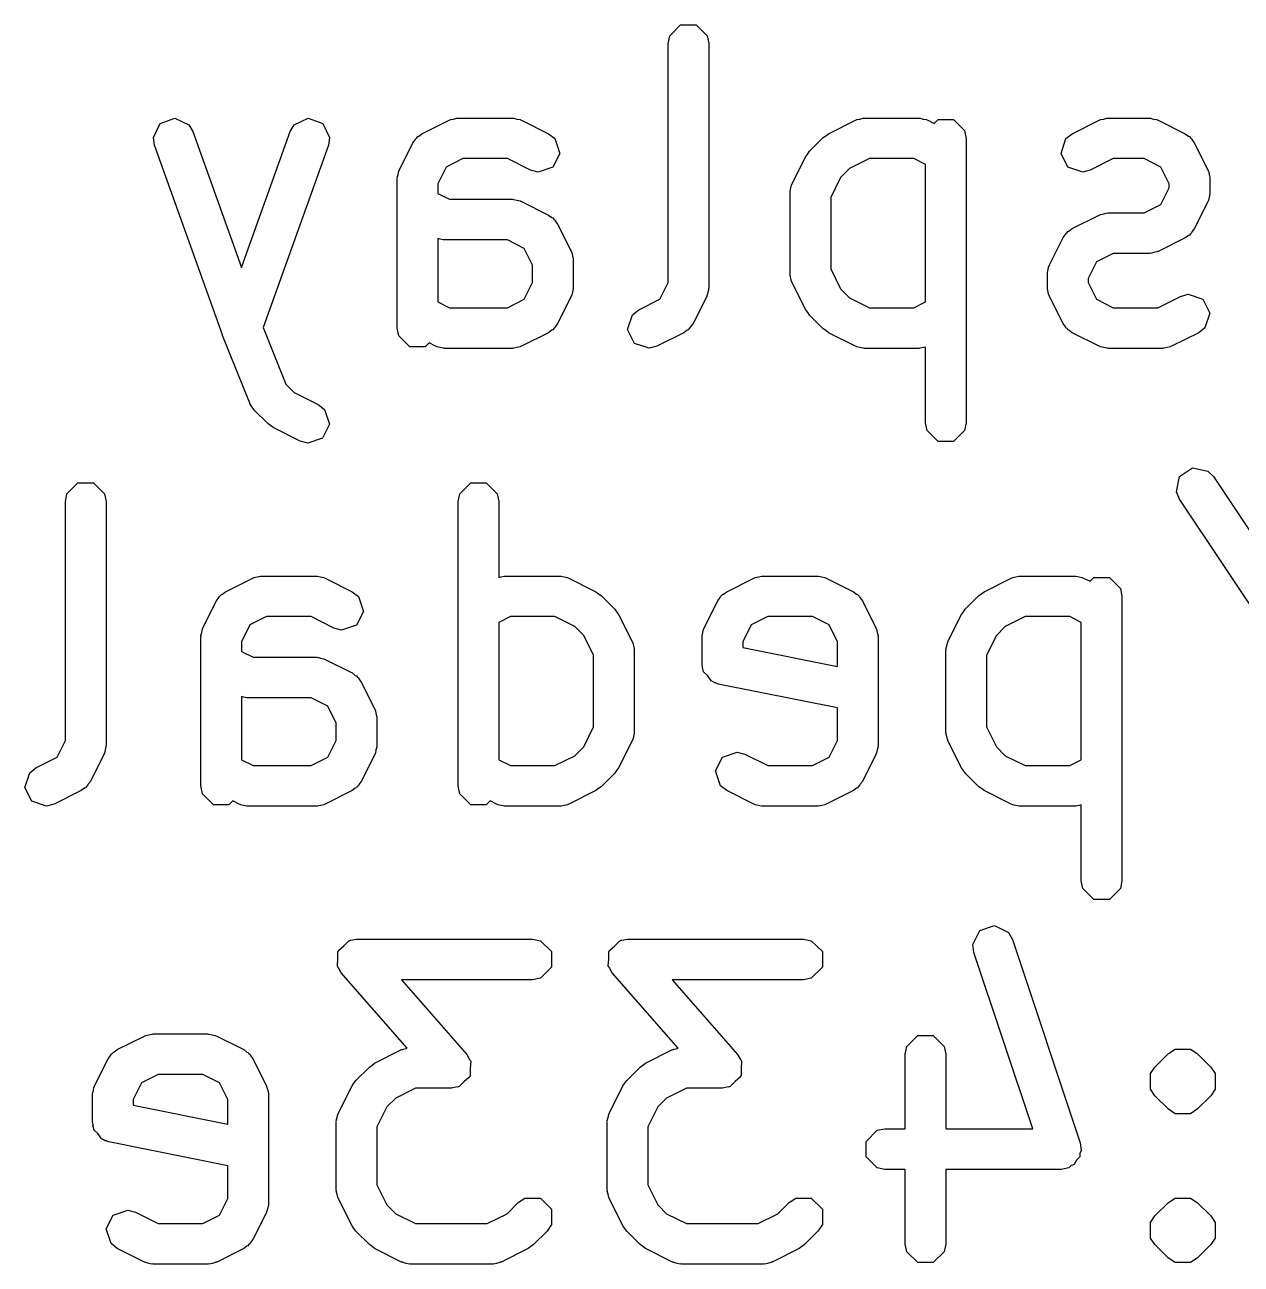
# Model space of a CAD drawing. Header units: inches. Extents: x 0.98 to 7.44, y -5.29 to -1.05.
# Drawn here: x 4.0013 to 4.1192, y -1.337 to -1.2169 of the extents above; entities that cross this region are included whole.
import ezdxf

# ---------------------------------------------------------------- set-up
doc = ezdxf.new("R2010")
doc.units = ezdxf.units.IN
doc.header["$MEASUREMENT"] = 0
doc.layers.add('BLACK', color=250, linetype='CONTINUOUS')

msp = doc.modelspace()

# ---------------------------------------------------------------- linework, layer by layer
at = {"layer": 'BLACK', "linetype": 'CONTINUOUS'}
for p, q in [((4.0638, -1.21796), (4.06486, -1.21689)), ((4.06486, -1.21689), (4.06637, -1.21689)), ((4.06637, -1.21689), (4.06744, -1.21796)), ((4.06365, -1.21871), (4.0638, -1.21796)), ((4.06365, -1.24187), (4.06365, -1.21871)), ((4.06744, -1.21796), (4.06759, -1.21871)), ((4.06759, -1.21871), (4.06759, -1.24233)), ((4.01443, -1.22644), (4.01585, -1.22593)), ((4.01585, -1.22593), (4.01721, -1.22657)), ((4.02741, -1.22657), (4.02877, -1.22593)), ((4.02877, -1.22593), (4.03019, -1.22644)), ((4.04255, -1.22608), (4.04286, -1.22602)), ((4.04286, -1.22602), (4.04317, -1.22593)), ((4.04317, -1.22593), (4.04321, -1.22595)), ((4.04321, -1.22595), (4.04331, -1.22593)), ((4.04331, -1.22593), (4.04856, -1.22593)), ((4.04856, -1.22593), (4.04865, -1.22595)), ((4.04865, -1.22595), (4.0487, -1.22593)), ((4.0487, -1.22593), (4.049, -1.22602)), ((4.049, -1.22602), (4.04931, -1.22608)), ((4.08192, -1.22608), (4.08223, -1.22602)), ((4.08223, -1.22602), (4.08254, -1.22593)), ((4.08254, -1.22593), (4.08258, -1.22595)), ((4.08258, -1.22595), (4.08268, -1.22593)), ((4.08268, -1.22593), (4.08793, -1.22593)), ((4.08793, -1.22593), (4.08802, -1.22595)), ((4.08802, -1.22595), (4.08807, -1.22593)), ((4.08807, -1.22593), (4.08837, -1.22602)), ((4.08837, -1.22602), (4.08868, -1.22608)), ((4.10555, -1.22608), (4.10586, -1.22602)), ((4.10586, -1.22602), (4.10616, -1.22593)), ((4.10616, -1.22593), (4.1062, -1.22595)), ((4.1062, -1.22595), (4.1063, -1.22593)), ((4.1063, -1.22593), (4.11024, -1.22593)), ((4.11024, -1.22593), (4.11033, -1.22595)), ((4.11033, -1.22595), (4.11038, -1.22593)), ((4.11038, -1.22593), (4.11068, -1.22602)), ((4.11068, -1.22602), (4.11099, -1.22608)), ((4.01378, -1.2278), (4.01443, -1.22644)), ((4.01721, -1.22657), (4.0176, -1.22723)), ((4.0176, -1.22723), (4.02231, -1.24042)), ((4.02231, -1.24042), (4.02702, -1.22723)), ((4.02702, -1.22723), (4.02741, -1.22657)), ((4.03019, -1.22644), (4.03084, -1.2278)), ((4.0398, -1.22745), (4.04243, -1.22613)), ((4.04243, -1.22613), (4.04252, -1.22611)), ((4.04252, -1.22611), (4.04255, -1.22608)), ((4.04931, -1.22608), (4.04934, -1.22611)), ((4.04934, -1.22611), (4.04944, -1.22613)), ((4.04944, -1.22613), (4.05206, -1.22745)), ((4.07917, -1.22745), (4.0818, -1.22613)), ((4.0818, -1.22613), (4.08189, -1.22611)), ((4.08189, -1.22611), (4.08192, -1.22608)), ((4.08868, -1.22608), (4.08871, -1.22611)), ((4.08871, -1.22611), (4.08881, -1.22613)), ((4.08881, -1.22613), (4.08943, -1.22645)), ((4.08943, -1.22645), (4.0898, -1.22608)), ((4.0898, -1.22608), (4.0913, -1.22608)), ((4.0913, -1.22608), (4.09237, -1.22714)), ((4.09237, -1.22714), (4.09252, -1.2279)), ((4.10279, -1.22745), (4.10542, -1.22613)), ((4.10542, -1.22613), (4.10551, -1.22611)), ((4.10551, -1.22611), (4.10555, -1.22608)), ((4.11099, -1.22608), (4.11102, -1.22611)), ((4.11102, -1.22611), (4.11112, -1.22613)), ((4.11112, -1.22613), (4.11374, -1.22745)), ((4.01389, -1.22856), (4.01378, -1.2278)), ((4.03084, -1.2278), (4.03073, -1.22856)), ((4.03761, -1.23095), (4.03892, -1.22833)), ((4.03892, -1.22833), (4.03916, -1.22802)), ((4.03916, -1.22802), (4.0392, -1.22792)), ((4.0392, -1.22792), (4.03931, -1.22783)), ((4.03931, -1.22783), (4.03939, -1.22772)), ((4.03939, -1.22772), (4.03949, -1.22769)), ((4.03949, -1.22769), (4.0398, -1.22745)), ((4.05206, -1.22745), (4.05267, -1.22792)), ((4.05267, -1.22792), (4.05314, -1.22935)), ((4.07735, -1.22913), (4.07866, -1.22782)), ((4.07866, -1.22782), (4.07892, -1.22764)), ((4.07892, -1.22764), (4.07917, -1.22745)), ((4.09252, -1.2279), (4.09252, -1.25545)), ((4.10171, -1.22935), (4.10219, -1.22792)), ((4.10219, -1.22792), (4.10279, -1.22745)), ((4.11374, -1.22745), (4.11405, -1.22769)), ((4.11405, -1.22769), (4.11415, -1.22772)), ((4.11415, -1.22772), (4.11424, -1.22783)), ((4.11424, -1.22783), (4.11435, -1.22792)), ((4.11435, -1.22792), (4.11438, -1.22802)), ((4.11438, -1.22802), (4.11462, -1.22833)), ((4.11462, -1.22833), (4.11593, -1.23095)), ((4.02046, -1.24693), (4.01389, -1.22856)), ((4.03073, -1.22856), (4.02441, -1.24623)), ((4.05314, -1.22935), (4.05247, -1.23069)), ((4.07567, -1.23226), (4.07698, -1.22964)), ((4.07698, -1.22964), (4.07717, -1.22939)), ((4.07717, -1.22939), (4.07735, -1.22913)), ((4.10238, -1.23069), (4.10171, -1.22935)), ((4.04215, -1.23068), (4.04134, -1.2323)), ((4.04377, -1.22986), (4.04215, -1.23068)), ((4.04809, -1.22986), (4.04377, -1.22986)), ((4.0503, -1.23097), (4.04809, -1.22986)), ((4.05247, -1.23069), (4.05104, -1.23117)), ((4.08122, -1.23083), (4.08036, -1.23169)), ((4.08314, -1.22986), (4.08122, -1.23083)), ((4.08746, -1.22986), (4.08314, -1.22986)), ((4.08858, -1.23042), (4.08746, -1.22986)), ((4.08858, -1.24374), (4.08858, -1.23042)), ((4.10381, -1.23117), (4.10238, -1.23069)), ((4.10676, -1.22986), (4.10455, -1.23097)), ((4.10977, -1.22986), (4.10676, -1.22986)), ((4.11139, -1.23068), (4.10977, -1.22986)), ((4.1122, -1.2323), (4.11139, -1.23068)), ((4.0374, -1.23183), (4.03742, -1.23174)), ((4.0374, -1.24627), (4.0374, -1.23183)), ((4.03741, -1.23169), (4.03749, -1.23139)), ((4.03742, -1.23174), (4.03741, -1.23169)), ((4.03749, -1.23139), (4.03755, -1.23108)), ((4.03755, -1.23108), (4.03758, -1.23105)), ((4.03758, -1.23105), (4.03761, -1.23095)), ((4.05104, -1.23117), (4.0503, -1.23097)), ((4.08036, -1.23169), (4.0794, -1.23361)), ((4.10455, -1.23097), (4.10381, -1.23117)), ((4.11593, -1.23095), (4.11596, -1.23105)), ((4.11596, -1.23105), (4.11599, -1.23108)), ((4.11599, -1.23108), (4.11605, -1.23139)), ((4.11605, -1.23139), (4.11614, -1.23169)), ((4.11614, -1.23169), (4.11612, -1.23174)), ((4.11612, -1.23174), (4.11614, -1.23183)), ((4.11614, -1.23183), (4.11614, -1.23314)), ((4.04134, -1.2323), (4.04134, -1.23324)), ((4.04134, -1.23324), (4.04246, -1.2338)), ((4.07546, -1.23301), (4.07555, -1.2327)), ((4.07548, -1.23305), (4.07546, -1.23301)), ((4.07546, -1.23314), (4.07548, -1.23305)), ((4.07546, -1.24102), (4.07546, -1.23314)), ((4.07555, -1.2327), (4.07561, -1.23239)), ((4.07561, -1.23239), (4.07564, -1.23236)), ((4.07564, -1.23236), (4.07567, -1.23226)), ((4.11139, -1.2343), (4.1122, -1.23268)), ((4.1122, -1.23268), (4.1122, -1.2323)), ((4.11614, -1.23314), (4.11612, -1.23324)), ((4.11612, -1.23324), (4.11614, -1.23328)), ((4.04246, -1.2338), (4.04856, -1.2338)), ((4.04856, -1.2338), (4.04865, -1.23382)), ((4.04865, -1.23382), (4.0487, -1.23381)), ((4.0487, -1.23381), (4.049, -1.23389)), ((4.049, -1.23389), (4.04931, -1.23395)), ((4.04931, -1.23395), (4.04934, -1.23398)), ((4.04934, -1.23398), (4.04944, -1.23401)), ((4.04944, -1.23401), (4.05206, -1.23532)), ((4.0794, -1.23361), (4.0794, -1.24055)), ((4.10977, -1.23511), (4.11139, -1.2343)), ((4.11593, -1.23403), (4.11462, -1.23665)), ((4.11596, -1.23393), (4.11593, -1.23403)), ((4.11599, -1.2339), (4.11596, -1.23393)), ((4.11605, -1.23359), (4.11599, -1.2339)), ((4.11614, -1.23328), (4.11605, -1.23359)), ((4.05206, -1.23532), (4.05237, -1.23556)), ((4.05237, -1.23556), (4.05247, -1.23559)), ((4.05247, -1.23559), (4.05256, -1.23571)), ((4.10279, -1.23663), (4.10542, -1.23532)), ((4.10542, -1.23532), (4.10551, -1.2353)), ((4.10551, -1.2353), (4.10555, -1.23526)), ((4.10555, -1.23526), (4.10586, -1.2352)), ((4.10586, -1.2352), (4.10616, -1.23512)), ((4.10616, -1.23512), (4.1062, -1.23513)), ((4.1062, -1.23513), (4.1063, -1.23511)), ((4.1063, -1.23511), (4.10977, -1.23511)), ((4.05256, -1.23571), (4.05267, -1.23579)), ((4.05267, -1.23579), (4.0527, -1.23589)), ((4.0527, -1.23589), (4.05294, -1.2362)), ((4.05294, -1.2362), (4.05425, -1.23883)), ((4.10248, -1.23687), (4.10279, -1.23663)), ((4.11462, -1.23665), (4.11438, -1.23696)), ((4.04155, -1.23765), (4.04134, -1.23761)), ((4.04134, -1.23761), (4.04134, -1.24374)), ((4.04186, -1.23773), (4.04155, -1.23765)), ((4.0419, -1.23772), (4.04186, -1.23773)), ((4.04199, -1.23774), (4.0419, -1.23772)), ((4.04809, -1.23774), (4.04199, -1.23774)), ((4.04971, -1.23855), (4.04809, -1.23774)), ((4.1006, -1.24014), (4.10191, -1.23751)), ((4.10191, -1.23751), (4.10215, -1.2372)), ((4.10215, -1.2372), (4.10219, -1.2371)), ((4.10219, -1.2371), (4.1023, -1.23702)), ((4.1023, -1.23702), (4.10238, -1.23691)), ((4.10238, -1.23691), (4.10248, -1.23687)), ((4.11374, -1.23753), (4.11112, -1.23884)), ((4.11405, -1.23729), (4.11374, -1.23753)), ((4.11415, -1.23726), (4.11405, -1.23729)), ((4.11424, -1.23715), (4.11415, -1.23726)), ((4.11435, -1.23706), (4.11424, -1.23715)), ((4.11438, -1.23696), (4.11435, -1.23706)), ((4.05052, -1.24017), (4.04971, -1.23855)), ((4.05425, -1.23883), (4.05428, -1.23892)), ((4.05428, -1.23892), (4.05431, -1.23895)), ((4.05431, -1.23895), (4.05437, -1.23926)), ((4.10676, -1.23905), (4.10514, -1.23986)), ((4.11024, -1.23905), (4.10676, -1.23905)), ((4.11033, -1.23903), (4.11024, -1.23905)), ((4.11038, -1.23905), (4.11033, -1.23903)), ((4.11068, -1.23896), (4.11038, -1.23905)), ((4.11099, -1.2389), (4.11068, -1.23896)), ((4.11102, -1.23887), (4.11099, -1.2389)), ((4.11112, -1.23884), (4.11102, -1.23887)), ((4.05052, -1.24187), (4.05052, -1.24017)), ((4.05437, -1.23926), (4.05446, -1.23957)), ((4.05446, -1.23957), (4.05444, -1.23961)), ((4.05444, -1.23961), (4.05446, -1.23971)), ((4.05446, -1.23971), (4.05446, -1.24233)), ((4.10048, -1.24058), (4.10054, -1.24027)), ((4.10054, -1.24027), (4.10058, -1.24023)), ((4.10058, -1.24023), (4.1006, -1.24014)), ((4.10514, -1.23986), (4.10433, -1.24148)), ((4.07548, -1.24112), (4.07546, -1.24102)), ((4.07546, -1.24116), (4.07548, -1.24112)), ((4.07555, -1.24146), (4.07546, -1.24116)), ((4.07561, -1.24177), (4.07555, -1.24146)), ((4.0794, -1.24055), (4.08036, -1.24248)), ((4.10039, -1.24102), (4.10041, -1.24092)), ((4.10039, -1.24233), (4.10039, -1.24102)), ((4.1004, -1.24088), (4.10048, -1.24058)), ((4.10041, -1.24092), (4.1004, -1.24088)), ((4.10433, -1.24148), (4.10433, -1.24187)), ((4.04971, -1.24349), (4.05052, -1.24187)), ((4.05437, -1.24278), (4.05431, -1.24308)), ((4.05446, -1.24247), (4.05437, -1.24278)), ((4.05446, -1.24233), (4.05444, -1.24243)), ((4.05444, -1.24243), (4.05446, -1.24247)), ((4.06284, -1.24349), (4.06365, -1.24187)), ((4.0675, -1.24278), (4.06744, -1.24308)), ((4.06758, -1.24247), (4.0675, -1.24278)), ((4.06759, -1.24233), (4.06757, -1.24243)), ((4.06757, -1.24243), (4.06758, -1.24247)), ((4.07564, -1.2418), (4.07561, -1.24177)), ((4.07567, -1.2419), (4.07564, -1.2418)), ((4.07698, -1.24452), (4.07567, -1.2419)), ((4.08036, -1.24248), (4.08122, -1.24334)), ((4.10041, -1.24243), (4.10039, -1.24233)), ((4.1004, -1.24247), (4.10041, -1.24243)), ((4.10048, -1.24278), (4.1004, -1.24247)), ((4.10054, -1.24308), (4.10048, -1.24278)), ((4.10433, -1.24187), (4.10514, -1.24349)), ((4.04134, -1.24374), (4.04246, -1.2443)), ((4.04809, -1.2443), (4.04971, -1.24349)), ((4.05425, -1.24321), (4.05294, -1.24584)), ((4.05428, -1.24312), (4.05425, -1.24321)), ((4.05431, -1.24308), (4.05428, -1.24312)), ((4.0608, -1.24451), (4.06284, -1.24349)), ((4.06738, -1.24321), (4.06607, -1.24584)), ((4.0674, -1.24312), (4.06738, -1.24321)), ((4.06744, -1.24308), (4.0674, -1.24312)), ((4.08122, -1.24334), (4.08314, -1.2443)), ((4.08746, -1.2443), (4.08858, -1.24374)), ((4.10058, -1.24312), (4.10054, -1.24308)), ((4.1006, -1.24321), (4.10058, -1.24312)), ((4.10191, -1.24584), (4.1006, -1.24321)), ((4.10514, -1.24349), (4.10676, -1.2443)), ((4.11108, -1.2443), (4.11329, -1.2432)), ((4.11329, -1.2432), (4.11403, -1.24299)), ((4.11403, -1.24299), (4.11546, -1.24347)), ((4.11546, -1.24347), (4.11614, -1.24482)), ((4.04246, -1.2443), (4.04809, -1.2443)), ((4.05972, -1.24641), (4.06019, -1.24498)), ((4.06019, -1.24498), (4.0608, -1.24451)), ((4.07717, -1.24477), (4.07698, -1.24452)), ((4.07735, -1.24504), (4.07717, -1.24477)), ((4.07866, -1.24635), (4.07735, -1.24504)), ((4.08314, -1.2443), (4.08746, -1.2443)), ((4.10676, -1.2443), (4.11108, -1.2443)), ((4.11614, -1.24482), (4.11566, -1.24625)), ((4.02441, -1.24623), (4.02661, -1.25172)), ((4.03755, -1.24702), (4.0374, -1.24627)), ((4.05247, -1.24644), (4.05237, -1.24648)), ((4.05256, -1.24633), (4.05247, -1.24644)), ((4.05267, -1.24625), (4.05256, -1.24633)), ((4.0527, -1.24615), (4.05267, -1.24625)), ((4.05294, -1.24584), (4.0527, -1.24615)), ((4.06039, -1.24776), (4.05972, -1.24641)), ((4.06559, -1.24644), (4.06549, -1.24648)), ((4.06568, -1.24633), (4.06559, -1.24644)), ((4.06579, -1.24625), (4.06568, -1.24633)), ((4.06582, -1.24615), (4.06579, -1.24625)), ((4.06607, -1.24584), (4.06582, -1.24615)), ((4.07892, -1.24652), (4.07866, -1.24635)), ((4.10215, -1.24615), (4.10191, -1.24584)), ((4.10219, -1.24625), (4.10215, -1.24615)), ((4.1023, -1.24633), (4.10219, -1.24625)), ((4.10238, -1.24644), (4.1023, -1.24633)), ((4.10248, -1.24648), (4.10238, -1.24644)), ((4.11566, -1.24625), (4.11505, -1.24672)), ((4.02048, -1.24696), (4.02046, -1.24693)), ((4.02048, -1.247), (4.02048, -1.24696)), ((4.02311, -1.25356), (4.02048, -1.247)), ((4.03862, -1.24809), (4.03755, -1.24702)), ((4.05206, -1.24672), (4.04944, -1.24803)), ((4.05237, -1.24648), (4.05206, -1.24672)), ((4.06518, -1.24672), (4.06256, -1.24803)), ((4.06549, -1.24648), (4.06518, -1.24672)), ((4.07917, -1.24672), (4.07892, -1.24652)), ((4.0818, -1.24803), (4.07917, -1.24672)), ((4.10279, -1.24672), (4.10248, -1.24648)), ((4.10542, -1.24803), (4.10279, -1.24672)), ((4.11505, -1.24672), (4.11243, -1.24803)), ((4.04012, -1.24809), (4.03862, -1.24809)), ((4.04049, -1.24772), (4.04012, -1.24809)), ((4.04111, -1.24803), (4.04049, -1.24772)), ((4.04121, -1.24805), (4.04111, -1.24803)), ((4.04124, -1.24809), (4.04121, -1.24805)), ((4.04155, -1.24815), (4.04124, -1.24809)), ((4.04186, -1.24823), (4.04155, -1.24815)), ((4.0419, -1.24822), (4.04186, -1.24823)), ((4.04199, -1.24824), (4.0419, -1.24822)), ((4.04856, -1.24824), (4.04199, -1.24824)), ((4.04865, -1.24822), (4.04856, -1.24824)), ((4.0487, -1.24823), (4.04865, -1.24822)), ((4.049, -1.24815), (4.0487, -1.24823)), ((4.04931, -1.24809), (4.049, -1.24815)), ((4.04934, -1.24805), (4.04931, -1.24809)), ((4.04944, -1.24803), (4.04934, -1.24805)), ((4.06182, -1.24823), (4.06039, -1.24776)), ((4.06256, -1.24803), (4.06182, -1.24823)), ((4.08189, -1.24805), (4.0818, -1.24803)), ((4.08192, -1.24809), (4.08189, -1.24805)), ((4.08223, -1.24815), (4.08192, -1.24809)), ((4.08254, -1.24823), (4.08223, -1.24815)), ((4.08258, -1.24822), (4.08254, -1.24823)), ((4.08268, -1.24824), (4.08258, -1.24822)), ((4.08793, -1.24824), (4.08268, -1.24824)), ((4.08802, -1.24822), (4.08793, -1.24824)), ((4.08807, -1.24823), (4.08802, -1.24822)), ((4.08837, -1.24815), (4.08807, -1.24823)), ((4.08858, -1.24811), (4.08837, -1.24815)), ((4.08858, -1.25545), (4.08858, -1.24811)), ((4.10551, -1.24805), (4.10542, -1.24803)), ((4.10555, -1.24809), (4.10551, -1.24805)), ((4.10586, -1.24815), (4.10555, -1.24809)), ((4.10616, -1.24823), (4.10586, -1.24815)), ((4.1062, -1.24822), (4.10616, -1.24823)), ((4.1063, -1.24824), (4.1062, -1.24822)), ((4.11155, -1.24824), (4.1063, -1.24824)), ((4.11165, -1.24822), (4.11155, -1.24824)), ((4.11169, -1.24823), (4.11165, -1.24822)), ((4.11199, -1.24815), (4.11169, -1.24823)), ((4.1123, -1.24809), (4.11199, -1.24815)), ((4.11233, -1.24805), (4.1123, -1.24809)), ((4.11243, -1.24803), (4.11233, -1.24805)), ((4.02661, -1.25172), (4.02741, -1.25252)), ((4.02312, -1.25357), (4.02311, -1.25356)), ((4.02312, -1.25358), (4.02312, -1.25357)), ((4.02332, -1.25389), (4.02312, -1.25358)), ((4.02741, -1.25252), (4.02975, -1.25369)), ((4.02353, -1.2542), (4.02332, -1.25389)), ((4.02353, -1.25421), (4.02353, -1.2542)), ((4.02354, -1.25422), (4.02353, -1.25421)), ((4.02485, -1.25553), (4.02354, -1.25422)), ((4.02975, -1.25369), (4.03036, -1.25416)), ((4.03036, -1.25416), (4.03083, -1.25559)), ((4.02512, -1.25571), (4.02485, -1.25553)), ((4.02537, -1.2559), (4.02512, -1.25571)), ((4.02799, -1.25722), (4.02537, -1.2559)), ((4.03083, -1.25559), (4.03016, -1.25694)), ((4.08873, -1.25621), (4.08858, -1.25545)), ((4.09252, -1.25545), (4.09237, -1.25621)), ((4.02873, -1.25742), (4.02799, -1.25722)), ((4.03016, -1.25694), (4.02873, -1.25742)), ((4.0898, -1.25727), (4.08873, -1.25621)), ((4.09237, -1.25621), (4.0913, -1.25727)), ((4.0913, -1.25727), (4.0898, -1.25727)), ((4.1129, -1.26215), (4.11319, -1.26067)), ((4.11319, -1.26067), (4.11445, -1.25983)), ((4.11445, -1.25983), (4.11592, -1.26013)), ((4.11592, -1.26013), (4.11647, -1.26067)), ((4.11647, -1.26067), (4.14009, -1.29611)), ((4.0054, -1.26232), (4.00646, -1.26126)), ((4.00646, -1.26126), (4.00797, -1.26126)), ((4.00797, -1.26126), (4.00904, -1.26232)), ((4.04346, -1.26232), (4.04452, -1.26126)), ((4.04452, -1.26126), (4.04603, -1.26126)), ((4.04603, -1.26126), (4.04709, -1.26232)), ((4.00525, -1.26308), (4.0054, -1.26232)), ((4.00525, -1.28624), (4.00525, -1.26308)), ((4.00904, -1.26232), (4.00919, -1.26308)), ((4.00919, -1.26308), (4.00919, -1.2867)), ((4.04331, -1.26308), (4.04346, -1.26232)), ((4.04331, -1.29064), (4.04331, -1.26308)), ((4.04709, -1.26232), (4.04724, -1.26308)), ((4.04724, -1.26308), (4.04724, -1.27043)), ((4.11319, -1.26286), (4.1129, -1.26215)), ((4.13681, -1.29829), (4.11319, -1.26286)), ((4.0234, -1.2705), (4.02349, -1.27048)), ((4.02349, -1.27048), (4.02352, -1.27045)), ((4.02352, -1.27045), (4.02383, -1.27038)), ((4.02383, -1.27038), (4.02414, -1.2703)), ((4.02414, -1.2703), (4.02418, -1.27031)), ((4.02418, -1.27031), (4.02428, -1.2703)), ((4.02428, -1.2703), (4.02953, -1.2703)), ((4.02953, -1.2703), (4.02962, -1.27031)), ((4.02962, -1.27031), (4.02967, -1.2703)), ((4.02967, -1.2703), (4.02997, -1.27038)), ((4.02997, -1.27038), (4.03028, -1.27045)), ((4.03028, -1.27045), (4.03031, -1.27048)), ((4.03031, -1.27048), (4.03041, -1.2705)), ((4.04724, -1.27043), (4.04746, -1.27038)), ((4.04746, -1.27038), (4.04776, -1.2703)), ((4.04776, -1.2703), (4.0478, -1.27031)), ((4.0478, -1.27031), (4.0479, -1.2703)), ((4.0479, -1.2703), (4.05315, -1.2703)), ((4.05315, -1.2703), (4.05325, -1.27031)), ((4.05325, -1.27031), (4.05329, -1.2703)), ((4.05329, -1.2703), (4.05359, -1.27038)), ((4.05359, -1.27038), (4.0539, -1.27045)), ((4.0539, -1.27045), (4.05393, -1.27048)), ((4.05393, -1.27048), (4.05403, -1.2705)), ((4.07195, -1.2705), (4.07205, -1.27048)), ((4.07205, -1.27048), (4.07208, -1.27045)), ((4.07208, -1.27045), (4.07239, -1.27038)), ((4.07239, -1.27038), (4.0727, -1.2703)), ((4.0727, -1.2703), (4.07274, -1.27031)), ((4.07274, -1.27031), (4.07283, -1.2703)), ((4.07283, -1.2703), (4.07808, -1.2703)), ((4.07808, -1.2703), (4.07818, -1.27031)), ((4.07818, -1.27031), (4.07822, -1.2703)), ((4.07822, -1.2703), (4.07853, -1.27038)), ((4.07853, -1.27038), (4.07884, -1.27045)), ((4.07884, -1.27045), (4.07887, -1.27048)), ((4.07887, -1.27048), (4.07896, -1.2705)), ((4.09689, -1.2705), (4.09698, -1.27048)), ((4.09698, -1.27048), (4.09702, -1.27045)), ((4.09702, -1.27045), (4.09733, -1.27038)), ((4.09733, -1.27038), (4.09763, -1.2703)), ((4.09763, -1.2703), (4.09767, -1.27031)), ((4.09767, -1.27031), (4.09777, -1.2703)), ((4.09777, -1.2703), (4.10302, -1.2703)), ((4.10302, -1.2703), (4.10312, -1.27031)), ((4.10312, -1.27031), (4.10316, -1.2703)), ((4.10316, -1.2703), (4.10346, -1.27038)), ((4.10346, -1.27038), (4.10377, -1.27045)), ((4.10377, -1.27045), (4.1038, -1.27048)), ((4.1038, -1.27048), (4.1039, -1.2705)), ((4.10452, -1.27081), (4.10489, -1.27045)), ((4.10489, -1.27045), (4.1064, -1.27045)), ((4.1064, -1.27045), (4.10746, -1.27151)), ((4.02077, -1.27182), (4.0234, -1.2705)), ((4.03041, -1.2705), (4.03303, -1.27182)), ((4.05403, -1.2705), (4.05665, -1.27182)), ((4.06933, -1.27182), (4.07195, -1.2705)), ((4.07896, -1.2705), (4.08159, -1.27182)), ((4.09426, -1.27182), (4.09689, -1.2705)), ((4.1039, -1.2705), (4.10452, -1.27081)), ((4.10746, -1.27151), (4.10761, -1.27226)), ((4.01858, -1.27532), (4.01989, -1.2727)), ((4.01989, -1.2727), (4.02013, -1.27239)), ((4.02013, -1.27239), (4.02017, -1.27229)), ((4.02017, -1.27229), (4.02028, -1.2722)), ((4.02028, -1.2722), (4.02036, -1.27209)), ((4.02036, -1.27209), (4.02046, -1.27206)), ((4.02046, -1.27206), (4.02077, -1.27182)), ((4.03303, -1.27182), (4.03364, -1.27229)), ((4.03364, -1.27229), (4.03412, -1.27372)), ((4.05665, -1.27182), (4.0569, -1.27201)), ((4.0569, -1.27201), (4.05717, -1.27218)), ((4.05717, -1.27218), (4.05848, -1.2735)), ((4.06714, -1.27532), (4.06845, -1.2727)), ((4.06845, -1.2727), (4.06869, -1.27239)), ((4.06869, -1.27239), (4.06872, -1.27229)), ((4.06872, -1.27229), (4.06883, -1.2722)), ((4.06883, -1.2722), (4.06892, -1.27209)), ((4.06892, -1.27209), (4.06902, -1.27206)), ((4.06902, -1.27206), (4.06933, -1.27182)), ((4.08159, -1.27182), (4.0819, -1.27206)), ((4.0819, -1.27206), (4.082, -1.27209)), ((4.082, -1.27209), (4.08208, -1.2722)), ((4.08208, -1.2722), (4.0822, -1.27229)), ((4.0822, -1.27229), (4.08223, -1.27239)), ((4.08223, -1.27239), (4.08247, -1.2727)), ((4.08247, -1.2727), (4.08378, -1.27532)), ((4.09244, -1.2735), (4.09375, -1.27218)), ((4.09375, -1.27218), (4.09401, -1.27201)), ((4.09401, -1.27201), (4.09426, -1.27182)), ((4.10761, -1.27226), (4.10761, -1.29982)), ((4.03412, -1.27372), (4.03344, -1.27506)), ((4.05848, -1.2735), (4.05865, -1.27376)), ((4.05865, -1.27376), (4.05885, -1.27401)), ((4.05885, -1.27401), (4.06016, -1.27663)), ((4.09076, -1.27663), (4.09207, -1.27401)), ((4.09207, -1.27401), (4.09226, -1.27376)), ((4.09226, -1.27376), (4.09244, -1.2735)), ((4.02312, -1.27504), (4.02231, -1.27667)), ((4.02474, -1.27423), (4.02312, -1.27504)), ((4.02906, -1.27423), (4.02474, -1.27423)), ((4.03127, -1.27534), (4.02906, -1.27423)), ((4.03344, -1.27506), (4.03201, -1.27554)), ((4.04836, -1.27423), (4.04724, -1.27479)), ((4.04724, -1.27479), (4.04724, -1.28811)), ((4.05268, -1.27423), (4.04836, -1.27423)), ((4.05461, -1.27519), (4.05268, -1.27423)), ((4.05547, -1.27605), (4.05461, -1.27519)), ((4.07168, -1.27504), (4.07087, -1.27667)), ((4.0733, -1.27423), (4.07168, -1.27504)), ((4.07762, -1.27423), (4.0733, -1.27423)), ((4.07924, -1.27504), (4.07762, -1.27423)), ((4.08005, -1.27667), (4.07924, -1.27504)), ((4.09631, -1.27519), (4.09545, -1.27605)), ((4.09823, -1.27423), (4.09631, -1.27519)), ((4.10255, -1.27423), (4.09823, -1.27423)), ((4.10367, -1.27479), (4.10255, -1.27423)), ((4.10367, -1.28811), (4.10367, -1.27479)), ((4.01837, -1.2762), (4.01839, -1.2761)), ((4.01837, -1.29064), (4.01837, -1.2762)), ((4.01838, -1.27606), (4.01846, -1.27576)), ((4.01839, -1.2761), (4.01838, -1.27606)), ((4.01846, -1.27576), (4.01852, -1.27545)), ((4.01852, -1.27545), (4.01855, -1.27542)), ((4.01855, -1.27542), (4.01858, -1.27532)), ((4.03201, -1.27554), (4.03127, -1.27534)), ((4.05643, -1.27798), (4.05547, -1.27605)), ((4.06693, -1.27606), (4.06702, -1.27576)), ((4.06695, -1.2761), (4.06693, -1.27606)), ((4.06693, -1.2762), (4.06695, -1.2761)), ((4.06693, -1.27883), (4.06693, -1.2762)), ((4.06702, -1.27576), (4.06708, -1.27545)), ((4.06708, -1.27545), (4.06711, -1.27542)), ((4.06711, -1.27542), (4.06714, -1.27532)), ((4.08378, -1.27532), (4.08381, -1.27542)), ((4.08381, -1.27542), (4.08384, -1.27545)), ((4.08384, -1.27545), (4.0839, -1.27576)), ((4.0839, -1.27576), (4.08398, -1.27606)), ((4.08398, -1.27606), (4.08397, -1.2761)), ((4.08397, -1.2761), (4.08399, -1.2762)), ((4.08399, -1.2762), (4.08399, -1.2867)), ((4.09545, -1.27605), (4.09449, -1.27798)), ((4.02231, -1.27667), (4.02231, -1.27761)), ((4.02231, -1.27761), (4.02343, -1.27817)), ((4.06016, -1.27663), (4.06019, -1.27673)), ((4.06019, -1.27673), (4.06022, -1.27676)), ((4.06022, -1.27676), (4.06028, -1.27707)), ((4.06028, -1.27707), (4.06036, -1.27737)), ((4.06036, -1.27737), (4.06035, -1.27742)), ((4.06035, -1.27742), (4.06037, -1.27751)), ((4.06037, -1.27751), (4.06037, -1.28539)), ((4.07087, -1.27667), (4.07087, -1.27721)), ((4.07087, -1.27721), (4.08005, -1.27905)), ((4.08005, -1.27905), (4.08005, -1.27667)), ((4.09055, -1.27751), (4.09057, -1.27742)), ((4.09055, -1.28539), (4.09055, -1.27751)), ((4.09056, -1.27737), (4.09064, -1.27707)), ((4.09057, -1.27742), (4.09056, -1.27737)), ((4.09064, -1.27707), (4.0907, -1.27676)), ((4.0907, -1.27676), (4.09073, -1.27673)), ((4.09073, -1.27673), (4.09076, -1.27663)), ((4.02343, -1.27817), (4.02953, -1.27817)), ((4.02953, -1.27817), (4.02962, -1.27819)), ((4.02962, -1.27819), (4.02967, -1.27817)), ((4.02967, -1.27817), (4.02997, -1.27826)), ((4.02997, -1.27826), (4.03028, -1.27832)), ((4.03028, -1.27832), (4.03031, -1.27835)), ((4.03031, -1.27835), (4.03041, -1.27838)), ((4.03041, -1.27838), (4.03303, -1.27969)), ((4.05643, -1.28492), (4.05643, -1.27798)), ((4.06699, -1.27911), (4.06693, -1.27883)), ((4.09449, -1.27798), (4.09449, -1.28492)), ((4.03303, -1.27969), (4.03334, -1.27993)), ((4.03334, -1.27993), (4.03344, -1.27996)), ((4.03344, -1.27996), (4.03353, -1.28007)), ((4.03353, -1.28007), (4.03364, -1.28016)), ((4.06697, -1.27921), (4.06699, -1.27911)), ((4.06702, -1.27929), (4.06697, -1.27921)), ((4.06708, -1.27958), (4.06702, -1.27929)), ((4.06748, -1.27998), (4.06708, -1.27958)), ((4.0678, -1.28046), (4.06748, -1.27998)), ((4.03364, -1.28016), (4.03367, -1.28026)), ((4.03367, -1.28026), (4.03391, -1.28057)), ((4.03391, -1.28057), (4.03523, -1.28319)), ((4.06807, -1.28057), (4.0678, -1.28046)), ((4.06814, -1.28064), (4.06807, -1.28057)), ((4.06824, -1.28064), (4.06814, -1.28064)), ((4.06851, -1.28076), (4.06824, -1.28064)), ((4.08005, -1.28306), (4.06851, -1.28076)), ((4.02252, -1.28202), (4.02231, -1.28198)), ((4.02231, -1.28198), (4.02231, -1.28811)), ((4.02283, -1.2821), (4.02252, -1.28202)), ((4.02287, -1.28209), (4.02283, -1.2821)), ((4.02297, -1.28211), (4.02287, -1.28209)), ((4.02906, -1.28211), (4.02297, -1.28211)), ((4.03069, -1.28292), (4.02906, -1.28211)), ((4.0315, -1.28454), (4.03069, -1.28292)), ((4.03523, -1.28319), (4.03525, -1.28329)), ((4.03525, -1.28329), (4.03528, -1.28332)), ((4.03528, -1.28332), (4.03534, -1.28363)), ((4.03534, -1.28363), (4.03543, -1.28394)), ((4.08005, -1.28624), (4.08005, -1.28306)), ((4.0315, -1.28624), (4.0315, -1.28454)), ((4.03543, -1.28394), (4.03541, -1.28398)), ((4.03541, -1.28398), (4.03543, -1.28408)), ((4.03543, -1.28408), (4.03543, -1.2867)), ((4.05547, -1.28685), (4.05643, -1.28492)), ((4.06028, -1.28583), (4.06022, -1.28614)), ((4.06036, -1.28553), (4.06028, -1.28583)), ((4.06037, -1.28539), (4.06035, -1.28548)), ((4.06035, -1.28548), (4.06036, -1.28553)), ((4.09057, -1.28548), (4.09055, -1.28539)), ((4.09056, -1.28553), (4.09057, -1.28548)), ((4.09064, -1.28583), (4.09056, -1.28553)), ((4.0907, -1.28614), (4.09064, -1.28583)), ((4.09449, -1.28492), (4.09545, -1.28685)), ((4.00444, -1.28786), (4.00525, -1.28624)), ((4.0091, -1.28714), (4.00904, -1.28745)), ((4.00918, -1.28684), (4.0091, -1.28714)), ((4.00919, -1.2867), (4.00917, -1.2868)), ((4.00917, -1.2868), (4.00918, -1.28684)), ((4.03069, -1.28786), (4.0315, -1.28624)), ((4.03534, -1.28714), (4.03528, -1.28745)), ((4.03543, -1.28684), (4.03534, -1.28714)), ((4.03543, -1.2867), (4.03541, -1.2868)), ((4.03541, -1.2868), (4.03543, -1.28684)), ((4.05461, -1.28771), (4.05547, -1.28685)), ((4.06016, -1.28627), (4.05885, -1.28889)), ((4.06019, -1.28617), (4.06016, -1.28627)), ((4.06022, -1.28614), (4.06019, -1.28617)), ((4.07924, -1.28786), (4.08005, -1.28624)), ((4.0839, -1.28714), (4.08384, -1.28745)), ((4.08398, -1.28684), (4.0839, -1.28714)), ((4.08399, -1.2867), (4.08397, -1.2868)), ((4.08397, -1.2868), (4.08398, -1.28684)), ((4.09073, -1.28617), (4.0907, -1.28614)), ((4.09076, -1.28627), (4.09073, -1.28617)), ((4.09207, -1.28889), (4.09076, -1.28627)), ((4.09545, -1.28685), (4.09631, -1.28771)), ((4.0024, -1.28888), (4.00444, -1.28786)), ((4.00898, -1.28758), (4.00767, -1.2902)), ((4.009, -1.28748), (4.00898, -1.28758)), ((4.00904, -1.28745), (4.009, -1.28748)), ((4.02231, -1.28811), (4.02343, -1.28867)), ((4.02906, -1.28867), (4.03069, -1.28786)), ((4.03523, -1.28758), (4.03391, -1.2902)), ((4.03525, -1.28748), (4.03523, -1.28758)), ((4.03528, -1.28745), (4.03525, -1.28748)), ((4.04724, -1.28811), (4.04836, -1.28867)), ((4.05268, -1.28867), (4.05461, -1.28771)), ((4.06825, -1.28918), (4.06892, -1.28784)), ((4.06892, -1.28784), (4.07035, -1.28736)), ((4.07035, -1.28736), (4.07109, -1.28756)), ((4.07109, -1.28756), (4.0733, -1.28867)), ((4.07762, -1.28867), (4.07924, -1.28786)), ((4.08378, -1.28758), (4.08247, -1.2902)), ((4.08381, -1.28748), (4.08378, -1.28758)), ((4.08384, -1.28745), (4.08381, -1.28748)), ((4.09631, -1.28771), (4.09823, -1.28867)), ((4.10255, -1.28867), (4.10367, -1.28811)), ((4.00132, -1.29078), (4.00179, -1.28935)), ((4.00179, -1.28935), (4.0024, -1.28888)), ((4.02343, -1.28867), (4.02906, -1.28867)), ((4.04836, -1.28867), (4.05268, -1.28867)), ((4.05848, -1.2894), (4.05717, -1.29072)), ((4.05865, -1.28914), (4.05848, -1.2894)), ((4.05885, -1.28889), (4.05865, -1.28914)), ((4.06872, -1.29061), (4.06825, -1.28918)), ((4.0733, -1.28867), (4.07762, -1.28867)), ((4.09226, -1.28914), (4.09207, -1.28889)), ((4.09244, -1.2894), (4.09226, -1.28914)), ((4.09375, -1.29072), (4.09244, -1.2894)), ((4.09823, -1.28867), (4.10255, -1.28867)), ((4.00199, -1.29212), (4.00132, -1.29078)), ((4.0071, -1.29084), (4.00679, -1.29109)), ((4.0072, -1.29081), (4.0071, -1.29084)), ((4.00728, -1.2907), (4.0072, -1.29081)), ((4.00739, -1.29061), (4.00728, -1.2907)), ((4.00743, -1.29051), (4.00739, -1.29061)), ((4.00767, -1.2902), (4.00743, -1.29051)), ((4.01852, -1.29139), (4.01837, -1.29064)), ((4.03334, -1.29084), (4.03303, -1.29109)), ((4.03344, -1.29081), (4.03334, -1.29084)), ((4.03353, -1.2907), (4.03344, -1.29081)), ((4.03364, -1.29061), (4.03353, -1.2907)), ((4.03367, -1.29051), (4.03364, -1.29061)), ((4.03391, -1.2902), (4.03367, -1.29051)), ((4.04346, -1.29139), (4.04331, -1.29064)), ((4.0569, -1.29089), (4.05665, -1.29109)), ((4.05717, -1.29072), (4.0569, -1.29089)), ((4.06933, -1.29109), (4.06872, -1.29061)), ((4.0819, -1.29084), (4.08159, -1.29109)), ((4.082, -1.29081), (4.0819, -1.29084)), ((4.08208, -1.2907), (4.082, -1.29081)), ((4.0822, -1.29061), (4.08208, -1.2907)), ((4.08223, -1.29051), (4.0822, -1.29061)), ((4.08247, -1.2902), (4.08223, -1.29051)), ((4.09402, -1.29089), (4.09375, -1.29072)), ((4.09426, -1.29109), (4.09402, -1.29089)), ((4.00679, -1.29109), (4.00416, -1.2924)), ((4.01959, -1.29246), (4.01852, -1.29139)), ((4.02146, -1.29209), (4.02109, -1.29246)), ((4.02209, -1.2924), (4.02146, -1.29209)), ((4.03303, -1.29109), (4.03041, -1.2924)), ((4.04452, -1.29246), (4.04346, -1.29139)), ((4.0464, -1.29209), (4.04603, -1.29246)), ((4.04702, -1.2924), (4.0464, -1.29209)), ((4.05665, -1.29109), (4.05403, -1.2924)), ((4.07195, -1.2924), (4.06933, -1.29109)), ((4.08159, -1.29109), (4.07896, -1.2924)), ((4.09689, -1.2924), (4.09426, -1.29109)), ((4.00342, -1.2926), (4.00199, -1.29212)), ((4.00416, -1.2924), (4.00342, -1.2926)), ((4.02109, -1.29246), (4.01959, -1.29246)), ((4.02218, -1.29242), (4.02209, -1.2924)), ((4.02221, -1.29246), (4.02218, -1.29242)), ((4.02252, -1.29252), (4.02221, -1.29246)), ((4.02283, -1.2926), (4.02252, -1.29252)), ((4.02287, -1.29259), (4.02283, -1.2926)), ((4.02297, -1.29261), (4.02287, -1.29259)), ((4.02953, -1.29261), (4.02297, -1.29261)), ((4.02962, -1.29259), (4.02953, -1.29261)), ((4.02967, -1.2926), (4.02962, -1.29259)), ((4.02997, -1.29252), (4.02967, -1.2926)), ((4.03028, -1.29246), (4.02997, -1.29252)), ((4.03031, -1.29242), (4.03028, -1.29246)), ((4.03041, -1.2924), (4.03031, -1.29242)), ((4.04603, -1.29246), (4.04452, -1.29246)), ((4.04712, -1.29242), (4.04702, -1.2924)), ((4.04715, -1.29246), (4.04712, -1.29242)), ((4.04746, -1.29252), (4.04715, -1.29246)), ((4.04776, -1.2926), (4.04746, -1.29252)), ((4.0478, -1.29259), (4.04776, -1.2926)), ((4.0479, -1.29261), (4.0478, -1.29259)), ((4.05315, -1.29261), (4.0479, -1.29261)), ((4.05325, -1.29259), (4.05315, -1.29261)), ((4.05329, -1.2926), (4.05325, -1.29259)), ((4.05359, -1.29252), (4.05329, -1.2926)), ((4.0539, -1.29246), (4.05359, -1.29252)), ((4.05393, -1.29242), (4.0539, -1.29246)), ((4.05403, -1.2924), (4.05393, -1.29242)), ((4.07205, -1.29242), (4.07195, -1.2924)), ((4.07208, -1.29246), (4.07205, -1.29242)), ((4.07239, -1.29252), (4.07208, -1.29246)), ((4.0727, -1.2926), (4.07239, -1.29252)), ((4.07274, -1.29259), (4.0727, -1.2926)), ((4.07283, -1.29261), (4.07274, -1.29259)), ((4.07808, -1.29261), (4.07283, -1.29261)), ((4.07818, -1.29259), (4.07808, -1.29261)), ((4.07822, -1.2926), (4.07818, -1.29259)), ((4.07853, -1.29252), (4.07822, -1.2926)), ((4.07884, -1.29246), (4.07853, -1.29252)), ((4.07887, -1.29242), (4.07884, -1.29246)), ((4.07896, -1.2924), (4.07887, -1.29242)), ((4.09698, -1.29242), (4.09689, -1.2924)), ((4.09702, -1.29246), (4.09698, -1.29242)), ((4.09733, -1.29252), (4.09702, -1.29246)), ((4.09763, -1.2926), (4.09733, -1.29252)), ((4.09767, -1.29259), (4.09763, -1.2926)), ((4.09777, -1.29261), (4.09767, -1.29259)), ((4.10302, -1.29261), (4.09777, -1.29261)), ((4.10312, -1.29259), (4.10302, -1.29261)), ((4.10316, -1.2926), (4.10312, -1.29259)), ((4.10346, -1.29252), (4.10316, -1.2926)), ((4.10367, -1.29247), (4.10346, -1.29252)), ((4.10367, -1.29982), (4.10367, -1.29247)), ((4.10382, -1.30058), (4.10367, -1.29982)), ((4.10761, -1.29982), (4.10746, -1.30058)), ((4.10489, -1.30164), (4.10382, -1.30058)), ((4.1064, -1.30164), (4.10489, -1.30164)), ((4.10746, -1.30058), (4.1064, -1.30164)), ((4.09318, -1.30599), (4.09385, -1.30465)), ((4.09385, -1.30465), (4.09528, -1.30417)), ((4.09528, -1.30417), (4.09663, -1.30484)), ((4.09663, -1.30484), (4.09701, -1.30551)), ((4.0317, -1.30657), (4.03222, -1.30612)), ((4.03222, -1.30612), (4.03271, -1.30563)), ((4.03271, -1.30563), (4.0328, -1.30561)), ((4.0328, -1.30561), (4.03283, -1.30558)), ((4.03283, -1.30558), (4.03292, -1.30559)), ((4.03292, -1.30559), (4.03346, -1.30548)), ((4.03346, -1.30548), (4.05052, -1.30548)), ((4.05052, -1.30548), (4.05128, -1.30563)), ((4.05128, -1.30563), (4.05234, -1.30669)), ((4.05795, -1.30657), (4.05847, -1.30612)), ((4.05847, -1.30612), (4.05896, -1.30563)), ((4.05896, -1.30563), (4.05905, -1.30561)), ((4.05905, -1.30561), (4.05908, -1.30558)), ((4.05908, -1.30558), (4.05916, -1.30559)), ((4.05916, -1.30559), (4.05971, -1.30548)), ((4.05971, -1.30548), (4.07677, -1.30548)), ((4.07677, -1.30548), (4.07752, -1.30563)), ((4.07752, -1.30563), (4.07859, -1.30669)), ((4.09328, -1.30676), (4.09318, -1.30599)), ((4.09701, -1.30551), (4.10357, -1.3252)), ((4.0316, -1.30808), (4.03165, -1.30739)), ((4.03165, -1.30669), (4.0317, -1.30664)), ((4.03165, -1.30739), (4.03165, -1.30669)), ((4.0317, -1.30664), (4.0317, -1.30657)), ((4.05234, -1.30669), (4.05234, -1.3082)), ((4.05785, -1.30808), (4.05789, -1.30739)), ((4.05789, -1.30669), (4.05794, -1.30664)), ((4.05789, -1.30739), (4.05789, -1.30669)), ((4.05794, -1.30664), (4.05795, -1.30657)), ((4.07859, -1.30669), (4.07859, -1.3082)), ((4.09897, -1.32385), (4.09328, -1.30676)), ((4.03165, -1.30816), (4.0316, -1.30808)), ((4.03165, -1.3082), (4.03165, -1.30816)), ((4.0317, -1.30826), (4.03165, -1.3082)), ((4.03198, -1.30874), (4.0317, -1.30826)), ((4.03837, -1.31604), (4.03198, -1.30874)), ((4.05234, -1.3082), (4.05128, -1.30926)), ((4.05789, -1.30816), (4.05785, -1.30808)), ((4.05789, -1.3082), (4.05789, -1.30816)), ((4.05795, -1.30826), (4.05789, -1.3082)), ((4.05823, -1.30874), (4.05795, -1.30826)), ((4.06461, -1.31604), (4.05823, -1.30874)), ((4.07859, -1.3082), (4.07752, -1.30926)), ((4.05052, -1.30941), (4.0378, -1.30941)), ((4.0378, -1.30941), (4.04413, -1.31665)), ((4.05128, -1.30926), (4.05052, -1.30941)), ((4.07677, -1.30941), (4.06405, -1.30941)), ((4.06405, -1.30941), (4.07038, -1.31665)), ((4.07752, -1.30926), (4.07677, -1.30941)), ((4.01027, -1.31618), (4.0129, -1.31487)), ((4.0129, -1.31487), (4.01299, -1.31485)), ((4.01299, -1.31485), (4.01303, -1.31481)), ((4.01303, -1.31481), (4.01334, -1.31475)), ((4.01334, -1.31475), (4.01364, -1.31467)), ((4.01364, -1.31467), (4.01368, -1.31468)), ((4.01368, -1.31468), (4.01378, -1.31466)), ((4.01378, -1.31466), (4.01903, -1.31466)), ((4.01903, -1.31466), (4.01913, -1.31468)), ((4.01913, -1.31468), (4.01917, -1.31467)), ((4.01917, -1.31467), (4.01947, -1.31475)), ((4.01947, -1.31475), (4.01978, -1.31481)), ((4.01978, -1.31481), (4.01981, -1.31485)), ((4.01981, -1.31485), (4.01991, -1.31487)), ((4.01991, -1.31487), (4.02253, -1.31618)), ((4.08676, -1.31588), (4.08783, -1.31481)), ((4.08783, -1.31481), (4.08934, -1.31481)), ((4.08934, -1.31481), (4.0904, -1.31588)), ((4.03796, -1.31613), (4.03827, -1.31606)), ((4.03827, -1.31606), (4.03837, -1.31604)), ((4.06421, -1.31613), (4.06452, -1.31606)), ((4.06452, -1.31606), (4.06461, -1.31604)), ((4.08661, -1.31663), (4.08676, -1.31588)), ((4.0904, -1.31588), (4.09055, -1.31663)), ((4.00808, -1.31969), (4.00939, -1.31706)), ((4.00939, -1.31706), (4.00963, -1.31675)), ((4.00963, -1.31675), (4.00967, -1.31666)), ((4.00967, -1.31666), (4.00978, -1.31657)), ((4.00978, -1.31657), (4.00987, -1.31646)), ((4.00987, -1.31646), (4.00996, -1.31642)), ((4.00996, -1.31642), (4.01027, -1.31618)), ((4.02253, -1.31618), (4.02284, -1.31642)), ((4.02284, -1.31642), (4.02294, -1.31646)), ((4.02294, -1.31646), (4.02303, -1.31657)), ((4.02303, -1.31657), (4.02314, -1.31666)), ((4.02314, -1.31666), (4.02317, -1.31675)), ((4.02317, -1.31675), (4.02341, -1.31706)), ((4.02341, -1.31706), (4.02473, -1.31969)), ((4.03521, -1.3175), (4.03783, -1.31618)), ((4.03783, -1.31618), (4.03793, -1.31616)), ((4.03793, -1.31616), (4.03796, -1.31613)), ((4.04413, -1.31665), (4.04441, -1.31713)), ((4.04441, -1.31713), (4.04447, -1.31719)), ((4.04447, -1.31719), (4.04447, -1.31723)), ((4.04447, -1.31723), (4.04452, -1.31731)), ((4.06146, -1.3175), (4.06408, -1.31618)), ((4.06408, -1.31618), (4.06418, -1.31616)), ((4.06418, -1.31616), (4.06421, -1.31613)), ((4.07038, -1.31665), (4.07066, -1.31713)), ((4.07066, -1.31713), (4.07072, -1.31719)), ((4.07072, -1.31719), (4.07072, -1.31723)), ((4.07072, -1.31723), (4.07076, -1.31731)), ((4.08661, -1.32385), (4.08661, -1.31663)), ((4.09055, -1.31663), (4.09055, -1.32385)), ((4.11081, -1.31787), (4.11213, -1.31655)), ((4.11213, -1.31655), (4.11276, -1.31613)), ((4.11276, -1.31613), (4.11427, -1.31613)), ((4.11427, -1.31613), (4.11491, -1.31655)), ((4.11491, -1.31655), (4.11622, -1.31787)), ((4.03338, -1.31918), (4.0347, -1.31787)), ((4.0347, -1.31787), (4.03496, -1.31769)), ((4.03496, -1.31769), (4.03521, -1.3175)), ((4.04452, -1.31731), (4.04447, -1.31801)), ((4.04447, -1.31801), (4.04447, -1.3187)), ((4.05963, -1.31918), (4.06094, -1.31787)), ((4.06094, -1.31787), (4.06121, -1.31769)), ((4.06121, -1.31769), (4.06146, -1.3175)), ((4.07076, -1.31731), (4.07072, -1.31801)), ((4.07072, -1.31801), (4.07072, -1.3187)), ((4.11039, -1.3185), (4.11081, -1.31787)), ((4.11039, -1.32001), (4.11039, -1.3185)), ((4.11622, -1.31787), (4.11665, -1.3185)), ((4.11665, -1.3185), (4.11665, -1.32001)), ((4.00806, -1.31978), (4.00808, -1.31969)), ((4.01262, -1.31941), (4.01181, -1.32103)), ((4.01424, -1.3186), (4.01262, -1.31941)), ((4.01856, -1.3186), (4.01424, -1.3186)), ((4.02019, -1.31941), (4.01856, -1.3186)), ((4.021, -1.32103), (4.02019, -1.31941)), ((4.02473, -1.31969), (4.02475, -1.31978)), ((4.0317, -1.32231), (4.03302, -1.31969)), ((4.03302, -1.31969), (4.03321, -1.31944)), ((4.03321, -1.31944), (4.03338, -1.31918)), ((4.04389, -1.31927), (4.0434, -1.31976)), ((4.04442, -1.31882), (4.04389, -1.31927)), ((4.04447, -1.3187), (4.04442, -1.31875)), ((4.04442, -1.31875), (4.04442, -1.31882)), ((4.05795, -1.32231), (4.05926, -1.31969)), ((4.05926, -1.31969), (4.05946, -1.31944)), ((4.05946, -1.31944), (4.05963, -1.31918)), ((4.07014, -1.31927), (4.06965, -1.31976)), ((4.07066, -1.31882), (4.07014, -1.31927)), ((4.07067, -1.31875), (4.07066, -1.31882)), ((4.07072, -1.3187), (4.07067, -1.31875)), ((4.00787, -1.32057), (4.00789, -1.32047)), ((4.00787, -1.32319), (4.00787, -1.32057)), ((4.00788, -1.32043), (4.00796, -1.32013)), ((4.00789, -1.32047), (4.00788, -1.32043)), ((4.00796, -1.32013), (4.00802, -1.31982)), ((4.00802, -1.31982), (4.00806, -1.31978)), ((4.02475, -1.31978), (4.02478, -1.31982)), ((4.02478, -1.31982), (4.02485, -1.32013)), ((4.02485, -1.32013), (4.02493, -1.32043)), ((4.02493, -1.32043), (4.02492, -1.32047)), ((4.02492, -1.32047), (4.02493, -1.32057)), ((4.02493, -1.32057), (4.02493, -1.33107)), ((4.03726, -1.32088), (4.03639, -1.32174)), ((4.03918, -1.31991), (4.03726, -1.32088)), ((4.04265, -1.31991), (4.03918, -1.31991)), ((4.0432, -1.3198), (4.04265, -1.31991)), ((4.04328, -1.31981), (4.0432, -1.3198)), ((4.04331, -1.31978), (4.04328, -1.31981)), ((4.0434, -1.31976), (4.04331, -1.31978)), ((4.0635, -1.32088), (4.06264, -1.32174)), ((4.06543, -1.31991), (4.0635, -1.32088)), ((4.0689, -1.31991), (4.06543, -1.31991)), ((4.06945, -1.3198), (4.0689, -1.31991)), ((4.06953, -1.31981), (4.06945, -1.3198)), ((4.06956, -1.31978), (4.06953, -1.31981)), ((4.06965, -1.31976), (4.06956, -1.31978)), ((4.11081, -1.32065), (4.11039, -1.32001)), ((4.11213, -1.32196), (4.11081, -1.32065)), ((4.11622, -1.32065), (4.11491, -1.32196)), ((4.11665, -1.32001), (4.11622, -1.32065)), ((4.01181, -1.32103), (4.01181, -1.32158)), ((4.01181, -1.32158), (4.021, -1.32342)), ((4.021, -1.32342), (4.021, -1.32103)), ((4.03639, -1.32174), (4.03543, -1.32366)), ((4.06264, -1.32174), (4.06168, -1.32366)), ((4.11276, -1.32239), (4.11213, -1.32196)), ((4.11491, -1.32196), (4.11427, -1.32239)), ((4.00793, -1.32348), (4.00787, -1.32319)), ((4.0315, -1.32305), (4.03158, -1.32275)), ((4.03152, -1.3231), (4.0315, -1.32305)), ((4.0315, -1.32319), (4.03152, -1.3231)), ((4.0315, -1.32976), (4.0315, -1.32319)), ((4.03158, -1.32275), (4.03165, -1.32244)), ((4.03165, -1.32244), (4.03168, -1.32241)), ((4.03168, -1.32241), (4.0317, -1.32231)), ((4.05774, -1.32319), (4.05776, -1.3231)), ((4.05774, -1.32976), (4.05774, -1.32319)), ((4.05775, -1.32305), (4.05783, -1.32275)), ((4.05776, -1.3231), (4.05775, -1.32305)), ((4.05783, -1.32275), (4.05789, -1.32244)), ((4.05789, -1.32244), (4.05792, -1.32241)), ((4.05792, -1.32241), (4.05795, -1.32231)), ((4.11427, -1.32239), (4.11276, -1.32239)), ((4.00791, -1.32358), (4.00793, -1.32348)), ((4.00797, -1.32366), (4.00791, -1.32358)), ((4.00802, -1.32395), (4.00797, -1.32366)), ((4.00843, -1.32435), (4.00802, -1.32395)), ((4.00875, -1.32483), (4.00843, -1.32435)), ((4.03543, -1.32366), (4.03543, -1.32929)), ((4.06168, -1.32366), (4.06168, -1.32929)), ((4.08283, -1.32507), (4.08389, -1.324)), ((4.08389, -1.324), (4.08465, -1.32385)), ((4.08465, -1.32385), (4.08661, -1.32385)), ((4.09055, -1.32385), (4.09897, -1.32385)), ((4.00902, -1.32494), (4.00875, -1.32483)), ((4.00909, -1.32501), (4.00902, -1.32494)), ((4.00919, -1.32501), (4.00909, -1.32501)), ((4.00946, -1.32512), (4.00919, -1.32501)), ((4.021, -1.32743), (4.00946, -1.32512)), ((4.08283, -1.32657), (4.08283, -1.32507)), ((4.10357, -1.3252), (4.10367, -1.32596)), ((4.08389, -1.32764), (4.08283, -1.32657)), ((4.1032, -1.3269), (4.103, -1.32731)), ((4.10352, -1.32657), (4.1032, -1.3269)), ((4.10367, -1.32596), (4.10352, -1.32625)), ((4.10352, -1.32625), (4.10352, -1.32657)), ((4.021, -1.3306), (4.021, -1.32743)), ((4.08465, -1.32779), (4.08389, -1.32764)), ((4.08661, -1.32779), (4.08465, -1.32779)), ((4.08661, -1.33501), (4.08661, -1.32779)), ((4.10171, -1.32779), (4.09055, -1.32779)), ((4.09055, -1.32779), (4.09055, -1.33501)), ((4.10246, -1.32764), (4.10171, -1.32779)), ((4.10269, -1.32741), (4.10246, -1.32764)), ((4.103, -1.32731), (4.10269, -1.32741)), ((4.03543, -1.32929), (4.03639, -1.33121)), ((4.06168, -1.32929), (4.06264, -1.33121)), ((4.03152, -1.32985), (4.0315, -1.32976)), ((4.0315, -1.3299), (4.03152, -1.32985)), ((4.03158, -1.3302), (4.0315, -1.3299)), ((4.03165, -1.33051), (4.03158, -1.3302)), ((4.03168, -1.33054), (4.03165, -1.33051)), ((4.05776, -1.32985), (4.05774, -1.32976)), ((4.05775, -1.3299), (4.05776, -1.32985)), ((4.05783, -1.3302), (4.05775, -1.3299)), ((4.05789, -1.33051), (4.05783, -1.3302)), ((4.05792, -1.33054), (4.05789, -1.33051)), ((4.02019, -1.33223), (4.021, -1.3306)), ((4.02485, -1.33151), (4.02478, -1.33182)), ((4.02493, -1.33121), (4.02485, -1.33151)), ((4.02493, -1.33107), (4.02492, -1.33116)), ((4.02492, -1.33116), (4.02493, -1.33121)), ((4.0317, -1.33064), (4.03168, -1.33054)), ((4.03302, -1.33326), (4.0317, -1.33064)), ((4.03639, -1.33121), (4.03726, -1.33208)), ((4.04805, -1.33208), (4.04913, -1.33099)), ((4.04913, -1.33099), (4.04977, -1.33056)), ((4.04977, -1.33056), (4.05128, -1.33056)), ((4.05128, -1.33056), (4.05234, -1.33163)), ((4.05234, -1.33163), (4.05234, -1.33313)), ((4.05795, -1.33064), (4.05792, -1.33054)), ((4.05926, -1.33326), (4.05795, -1.33064)), ((4.06264, -1.33121), (4.0635, -1.33208)), ((4.07429, -1.33208), (4.07538, -1.33099)), ((4.07538, -1.33099), (4.07602, -1.33056)), ((4.07602, -1.33056), (4.07752, -1.33056)), ((4.07752, -1.33056), (4.07859, -1.33163)), ((4.07859, -1.33163), (4.07859, -1.33313)), ((4.11081, -1.3323), (4.11213, -1.33099)), ((4.11213, -1.33099), (4.11276, -1.33056)), ((4.11276, -1.33056), (4.11427, -1.33056)), ((4.11427, -1.33056), (4.11427, -1.33056)), ((4.11427, -1.33056), (4.11491, -1.33099)), ((4.11491, -1.33099), (4.11622, -1.3323)), ((4.00919, -1.33355), (4.00987, -1.33221)), ((4.00987, -1.33221), (4.01129, -1.33173)), ((4.01129, -1.33173), (4.01204, -1.33193)), ((4.01204, -1.33193), (4.01424, -1.33304)), ((4.01856, -1.33304), (4.02019, -1.33223)), ((4.02473, -1.33195), (4.02341, -1.33457)), ((4.02475, -1.33185), (4.02473, -1.33195)), ((4.02478, -1.33182), (4.02475, -1.33185)), ((4.03726, -1.33208), (4.03918, -1.33304)), ((4.04612, -1.33304), (4.04805, -1.33208)), ((4.0635, -1.33208), (4.06543, -1.33304)), ((4.07237, -1.33304), (4.07429, -1.33208)), ((4.11039, -1.33294), (4.11081, -1.3323)), ((4.11622, -1.3323), (4.11665, -1.33294)), ((4.00967, -1.33498), (4.00919, -1.33355)), ((4.01424, -1.33304), (4.01856, -1.33304)), ((4.03321, -1.33351), (4.03302, -1.33326)), ((4.03338, -1.33377), (4.03321, -1.33351)), ((4.0347, -1.33508), (4.03338, -1.33377)), ((4.03918, -1.33304), (4.04612, -1.33304)), ((4.05192, -1.33377), (4.0506, -1.33508)), ((4.05234, -1.33313), (4.05192, -1.33377)), ((4.05946, -1.33351), (4.05926, -1.33326)), ((4.05963, -1.33377), (4.05946, -1.33351)), ((4.06094, -1.33508), (4.05963, -1.33377)), ((4.06543, -1.33304), (4.07237, -1.33304)), ((4.07816, -1.33377), (4.07685, -1.33508)), ((4.07859, -1.33313), (4.07816, -1.33377)), ((4.11039, -1.33445), (4.11039, -1.33294)), ((4.11665, -1.33294), (4.11665, -1.33294)), ((4.11665, -1.33294), (4.11665, -1.33294)), ((4.11665, -1.33294), (4.11665, -1.33445)), ((4.01027, -1.33545), (4.00967, -1.33498)), ((4.02284, -1.33521), (4.02253, -1.33545)), ((4.02294, -1.33518), (4.02284, -1.33521)), ((4.02303, -1.33507), (4.02294, -1.33518)), ((4.02314, -1.33498), (4.02303, -1.33507)), ((4.02317, -1.33488), (4.02314, -1.33498)), ((4.02341, -1.33457), (4.02317, -1.33488)), ((4.03496, -1.33526), (4.0347, -1.33508)), ((4.03521, -1.33545), (4.03496, -1.33526)), ((4.05034, -1.33526), (4.05009, -1.33545)), ((4.0506, -1.33508), (4.05034, -1.33526)), ((4.06121, -1.33526), (4.06094, -1.33508)), ((4.06146, -1.33545), (4.06121, -1.33526)), ((4.07659, -1.33526), (4.07634, -1.33545)), ((4.07685, -1.33508), (4.07659, -1.33526)), ((4.08676, -1.33576), (4.08661, -1.33501)), ((4.09055, -1.33501), (4.0904, -1.33576)), ((4.11081, -1.33508), (4.11039, -1.33445)), ((4.11039, -1.33445), (4.11039, -1.33445)), ((4.11213, -1.3364), (4.11081, -1.33508)), ((4.11622, -1.33508), (4.11491, -1.3364)), ((4.11665, -1.33445), (4.11622, -1.33508)), ((4.11665, -1.33445), (4.11665, -1.33445)), ((4.0129, -1.33677), (4.01027, -1.33545)), ((4.02253, -1.33545), (4.01991, -1.33677)), ((4.03783, -1.33677), (4.03521, -1.33545)), ((4.05009, -1.33545), (4.04747, -1.33677)), ((4.06408, -1.33677), (4.06146, -1.33545)), ((4.07634, -1.33545), (4.07372, -1.33677)), ((4.08783, -1.33682), (4.08676, -1.33576)), ((4.0904, -1.33576), (4.08934, -1.33682)), ((4.11276, -1.33682), (4.11213, -1.3364)), ((4.11491, -1.3364), (4.11427, -1.33682)), ((4.01299, -1.33679), (4.0129, -1.33677)), ((4.01303, -1.33682), (4.01299, -1.33679)), ((4.01334, -1.33689), (4.01303, -1.33682)), ((4.01364, -1.33697), (4.01334, -1.33689)), ((4.01368, -1.33695), (4.01364, -1.33697)), ((4.01378, -1.33697), (4.01368, -1.33695)), ((4.01903, -1.33697), (4.01378, -1.33697)), ((4.01913, -1.33695), (4.01903, -1.33697)), ((4.01917, -1.33697), (4.01913, -1.33695)), ((4.01947, -1.33689), (4.01917, -1.33697)), ((4.01978, -1.33682), (4.01947, -1.33689)), ((4.01981, -1.33679), (4.01978, -1.33682)), ((4.01991, -1.33677), (4.01981, -1.33679)), ((4.03793, -1.33679), (4.03783, -1.33677)), ((4.03796, -1.33682), (4.03793, -1.33679)), ((4.03827, -1.33689), (4.03796, -1.33682)), ((4.03857, -1.33697), (4.03827, -1.33689)), ((4.03862, -1.33695), (4.03857, -1.33697)), ((4.03871, -1.33697), (4.03862, -1.33695)), ((4.04659, -1.33697), (4.03871, -1.33697)), ((4.04668, -1.33695), (4.04659, -1.33697)), ((4.04673, -1.33697), (4.04668, -1.33695)), ((4.04703, -1.33689), (4.04673, -1.33697)), ((4.04734, -1.33682), (4.04703, -1.33689)), ((4.04737, -1.33679), (4.04734, -1.33682)), ((4.04747, -1.33677), (4.04737, -1.33679)), ((4.06418, -1.33679), (4.06408, -1.33677)), ((4.06421, -1.33682), (4.06418, -1.33679)), ((4.06452, -1.33689), (4.06421, -1.33682)), ((4.06482, -1.33697), (4.06452, -1.33689)), ((4.06486, -1.33695), (4.06482, -1.33697)), ((4.06496, -1.33697), (4.06486, -1.33695)), ((4.07283, -1.33697), (4.06496, -1.33697)), ((4.07293, -1.33695), (4.07283, -1.33697)), ((4.07297, -1.33697), (4.07293, -1.33695)), ((4.07328, -1.33689), (4.07297, -1.33697)), ((4.07359, -1.33682), (4.07328, -1.33689)), ((4.07362, -1.33679), (4.07359, -1.33682)), ((4.07372, -1.33677), (4.07362, -1.33679)), ((4.08934, -1.33682), (4.08783, -1.33682)), ((4.11427, -1.33682), (4.11276, -1.33682))]:
    msp.add_line(p, q, dxfattribs=at)

doc.saveas('drawing.dxf')
